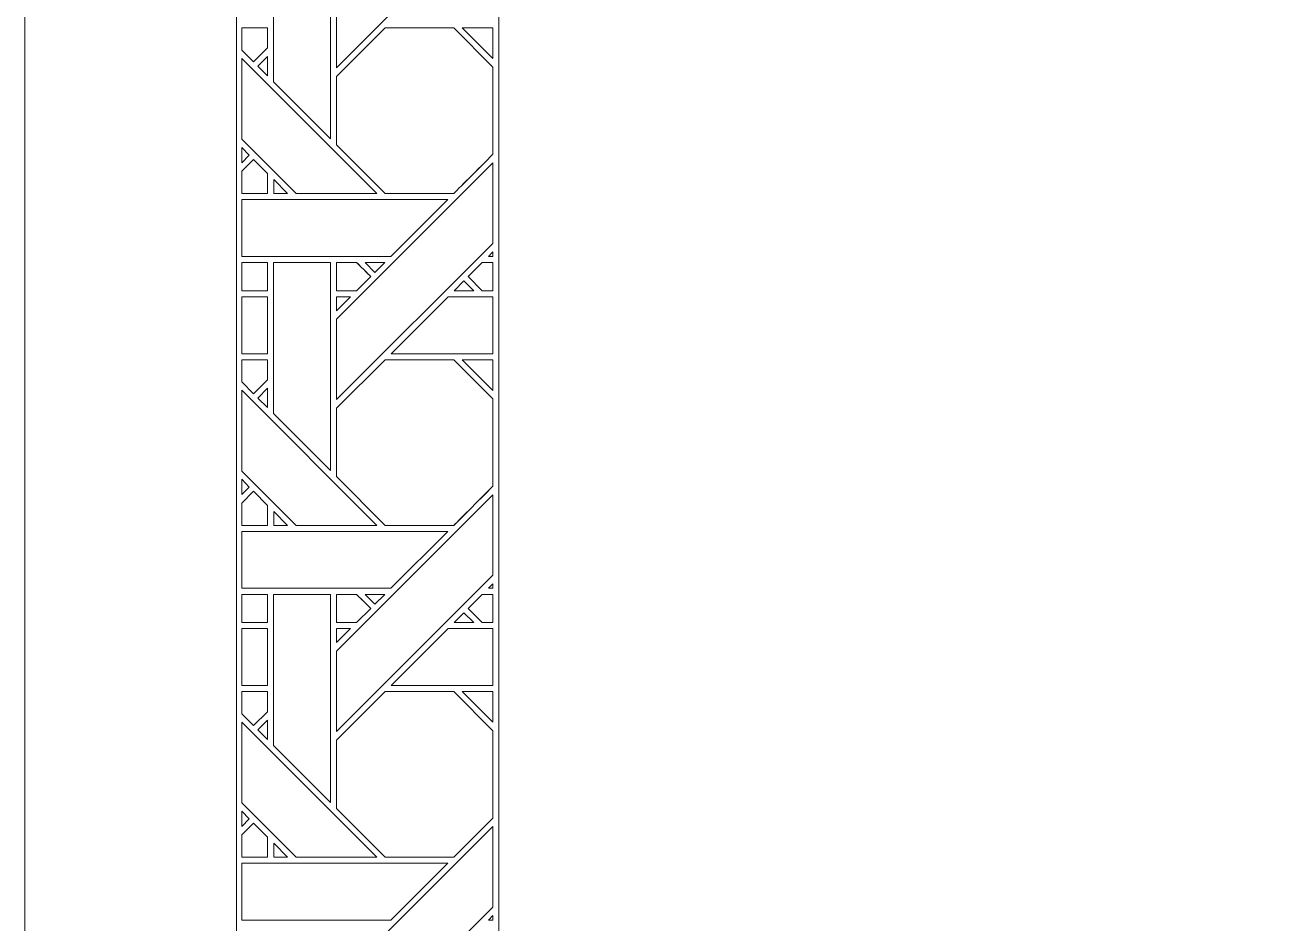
# Model space of a CAD drawing. Header units: inches. Extents: x 8.9 to 15.9, y 4.1 to 14.1.
# Drawn here: x 8.883 to 12.432, y 6.533 to 9.101 of the extents above; entities that cross this region are included whole.
import ezdxf

# ---------------------------------------------------------------- set-up
doc = ezdxf.new("R2010")
doc.units = ezdxf.units.IN
doc.header["$MEASUREMENT"] = 0
doc.layers.add('Design', color=7, linetype='Continuous', lineweight=0)

msp = doc.modelspace()

# ---------------------------------------------------------------- linework, layer by layer
at = {"layer": 'Design'}
for points, knots in [([(12.3829, 14.0948), (10.4499, 14.0948), (8.8829, 12.5278), (8.8829, 10.5948), (8.8829, 10.5948), (8.8829, 4.0948), (8.8829, 4.0948), (8.8829, 4.0948), (15.8829, 4.0948), (15.8829, 4.0948), (15.8829, 4.0948), (15.8829, 10.5948), (15.8829, 10.5948), (15.8829, 12.5278), (14.3159, 14.0948), (12.3829, 14.0948)], [0, 0, 0, 0, 1, 1, 1, 2, 2, 2, 3, 3, 3, 4, 4, 4, 5, 5, 5, 5]), ([(12.3829, 13.4898), (10.7865, 13.4898), (9.4879, 12.1911), (9.4879, 10.5948), (9.4879, 10.5948), (9.4879, 4.6998), (9.4879, 4.6998), (9.4879, 4.6998), (15.2779, 4.6998), (15.2779, 4.6998), (15.2779, 4.6998), (15.2779, 10.5948), (15.2779, 10.5948), (15.2779, 12.1911), (13.9792, 13.4898), (12.3829, 13.4898)], [0, 0, 0, 0, 1, 1, 1, 2, 2, 2, 3, 3, 3, 4, 4, 4, 5, 5, 5, 5]), ([(14.5279, 10.1668), (14.5279, 10.1668), (14.5279, 5.4498), (14.5279, 5.4498), (14.5279, 5.4498), (10.2379, 5.4498), (10.2379, 5.4498), (10.2379, 5.4498), (10.2383, 10.6261), (10.2383, 10.6289), (10.2392, 10.687), (10.2424, 10.7445), (10.2478, 10.8014), (10.25, 10.8237), (10.2524, 10.8459), (10.2552, 10.868), (10.2604, 10.909), (10.2669, 10.9495), (10.2745, 10.9898), (10.2745, 10.9898), (10.2777, 11.0069), (10.2777, 11.0069), (10.2885, 11.062), (10.3013, 11.1163), (10.3162, 11.1697), (10.3162, 11.1697), (10.321, 11.1869), (10.321, 11.1869), (10.3497, 11.2867), (10.3855, 11.3837), (10.4278, 11.477), (10.4278, 11.477), (10.4473, 11.5188), (10.4524, 11.5293), (10.4622, 11.5494), (10.4723, 11.5693), (10.4827, 11.5891), (10.5091, 11.6392), (10.5373, 11.6882), (10.5674, 11.7359), (10.5705, 11.7407), (10.5766, 11.7505), (10.5766, 11.7505), (10.6194, 11.8172), (10.6659, 11.8813), (10.7156, 11.9427), (10.7156, 11.9427), (10.7229, 11.9518), (10.7229, 11.9518), (10.908, 12.1777), (11.1381, 12.3653), (11.3995, 12.5007), (11.3995, 12.5007), (11.4455, 12.5238), (11.4455, 12.5238), (11.5132, 12.5569), (11.583, 12.5865), (11.6545, 12.6124), (11.6545, 12.6124), (11.6717, 12.6184), (11.6717, 12.6184), (11.8255, 12.6726), (11.9872, 12.7098), (12.1547, 12.7276), (12.1573, 12.7279), (12.1625, 12.7285), (12.1625, 12.7285), (12.2349, 12.7359), (12.3085, 12.7398), (12.3829, 12.7398), (12.3919, 12.7398), (12.4302, 12.7392), (12.4403, 12.739), (12.754, 12.7307), (13.0511, 12.6547), (13.3176, 12.5251), (13.3338, 12.5173), (13.3498, 12.5092), (13.3658, 12.5009), (13.418, 12.4739), (13.469, 12.4447), (13.5186, 12.4136), (13.5186, 12.4136), (13.5458, 12.3963), (13.5458, 12.3963), (13.6142, 12.352), (13.6801, 12.3039), (13.7429, 12.2523), (13.7429, 12.2523), (13.7561, 12.2412), (13.7561, 12.2412), (13.8005, 12.2041), (13.8434, 12.1652), (13.8847, 12.1246), (13.8847, 12.1246), (13.891, 12.1185), (13.891, 12.1185), (13.9433, 12.0668), (13.9929, 12.0124), (14.0396, 11.9557), (14.0396, 11.9557), (14.0535, 11.9385), (14.0535, 11.9385), (14.1434, 11.8269), (14.2225, 11.7061), (14.289, 11.5777), (14.289, 11.5777), (14.3054, 11.5455), (14.3133, 11.5293), (14.3158, 11.5242), (14.3508, 11.4476), (14.3508, 11.4476), (14.374, 11.3944), (14.3951, 11.3402), (14.4139, 11.2849), (14.4139, 11.2849), (14.4196, 11.2676), (14.4196, 11.2676), (14.4552, 11.1604), (14.4824, 11.0494), (14.5007, 10.9354), (14.5078, 10.8912), (14.5135, 10.8465), (14.5179, 10.8014), (14.5244, 10.7334), (14.5279, 10.6645), (14.5279, 10.5948), (14.5279, 10.5948), (14.5279, 10.1668), (14.5279, 10.1668)], [0, 0, 0, 0, 1, 1, 1, 2, 2, 2, 3, 3, 3, 4, 4, 4, 5, 5, 5, 6, 6, 6, 7, 7, 7, 8, 8, 8, 9, 9, 9, 10, 10, 10, 11, 11, 11, 12, 12, 12, 13, 13, 13, 14, 14, 14, 15, 15, 15, 16, 16, 16, 17, 17, 17, 18, 18, 18, 19, 19, 19, 20, 20, 20, 21, 21, 21, 22, 22, 22, 23, 23, 23, 24, 24, 24, 25, 25, 25, 26, 26, 26, 27, 27, 27, 28, 28, 28, 29, 29, 29, 30, 30, 30, 31, 31, 31, 32, 32, 32, 33, 33, 33, 34, 34, 34, 35, 35, 35, 36, 36, 36, 37, 37, 37, 38, 38, 38, 39, 39, 39, 40, 40, 40, 41, 41, 41, 42, 42, 42, 43, 43, 43, 43]), ([(10.2212, 9.655), (10.2212, 9.655), (10.2212, 9.4249), (10.2212, 9.4249), (10.2212, 9.4249), (9.7742, 8.978), (9.7742, 8.978), (9.7742, 8.978), (9.7742, 9.2081), (9.7742, 9.2081), (9.7742, 9.2081), (10.2212, 9.655), (10.2212, 9.655)], [0, 0, 0, 0, 1, 1, 1, 2, 2, 2, 3, 3, 3, 4, 4, 4, 4]), ([(9.7571, 9.3702), (9.7571, 9.3702), (9.7571, 8.7751), (9.7571, 8.7751), (9.7571, 8.7751), (9.5942, 8.938), (9.5942, 8.938), (9.5942, 8.938), (9.5942, 9.3702), (9.5942, 9.3702), (9.5942, 9.3702), (9.7571, 9.3702), (9.7571, 9.3702)], [0, 0, 0, 0, 1, 1, 1, 2, 2, 2, 3, 3, 3, 4, 4, 4, 4]), ([(9.5029, 9.0923), (9.5029, 9.0923), (9.5766, 9.0923), (9.5766, 9.0923), (9.5766, 9.0923), (9.5766, 9.0347), (9.5766, 9.0347), (9.5766, 9.0347), (9.5366, 8.9948), (9.5366, 8.9948), (9.5366, 8.9948), (9.5029, 9.0286), (9.5029, 9.0286), (9.5029, 9.0286), (9.5029, 9.0923), (9.5029, 9.0923)], [0, 0, 0, 0, 1, 1, 1, 2, 2, 2, 3, 3, 3, 4, 4, 4, 5, 5, 5, 5]), ([(9.5029, 9.0923), (9.5029, 9.0923), (9.5766, 9.0923), (9.5766, 9.0923), (9.5766, 9.0923), (9.5766, 9.0347), (9.5766, 9.0347), (9.5766, 9.0347), (9.5366, 8.9948), (9.5366, 8.9948), (9.5366, 8.9948), (9.5029, 9.0286), (9.5029, 9.0286), (9.5029, 9.0286), (9.5029, 9.0923), (9.5029, 9.0923)], [0, 0, 0, 0, 1, 1, 1, 2, 2, 2, 3, 3, 3, 4, 4, 4, 5, 5, 5, 5]), ([(9.7742, 8.9536), (9.7742, 8.9536), (9.9129, 9.0923), (9.9129, 9.0923), (9.9129, 9.0923), (10.1091, 9.0923), (10.1091, 9.0923), (10.1091, 9.0923), (10.2212, 8.9803), (10.2212, 8.9803), (10.2212, 8.9803), (10.2212, 8.7307), (10.2212, 8.7307), (10.1819, 8.6914), (10.116, 8.6255), (10.1091, 8.6187), (10.1091, 8.6187), (9.9134, 8.6187), (9.9134, 8.6187), (9.9134, 8.6187), (9.7742, 8.7579), (9.7742, 8.7579), (9.7742, 8.7579), (9.7742, 8.9536), (9.7742, 8.9536)], [0, 0, 0, 0, 1, 1, 1, 2, 2, 2, 3, 3, 3, 4, 4, 4, 5, 5, 5, 6, 6, 6, 7, 7, 7, 8, 8, 8, 8]), ([(9.9129, 9.0923), (9.9129, 9.0923), (10.1091, 9.0923), (10.1091, 9.0923), (10.1091, 9.0923), (10.2212, 8.9803), (10.2212, 8.9803), (10.2212, 8.9803), (10.2212, 8.7307), (10.2212, 8.7307), (10.182, 8.6915), (10.1161, 8.6256), (10.1091, 8.6187), (10.1091, 8.6187), (9.9134, 8.6187), (9.9134, 8.6187), (9.9134, 8.6187), (9.7742, 8.7579), (9.7742, 8.7579), (9.7742, 8.7579), (9.7742, 8.9536), (9.7742, 8.9536), (9.7742, 8.9536), (9.9129, 9.0923), (9.9129, 9.0923)], [0, 0, 0, 0, 1, 1, 1, 2, 2, 2, 3, 3, 3, 4, 4, 4, 5, 5, 5, 6, 6, 6, 7, 7, 7, 8, 8, 8, 8]), ([(10.2212, 9.0923), (10.2212, 9.0923), (10.2212, 9.0045), (10.2212, 9.0045), (10.2212, 9.0045), (10.1334, 9.0923), (10.1334, 9.0923), (10.1334, 9.0923), (10.2212, 9.0923), (10.2212, 9.0923)], [0, 0, 0, 0, 1, 1, 1, 2, 2, 2, 3, 3, 3, 3]), ([(9.5029, 9.0051), (9.5029, 9.0051), (9.8892, 8.6187), (9.8892, 8.6187), (9.8892, 8.6187), (9.6582, 8.6187), (9.6582, 8.6187), (9.6582, 8.6187), (9.5029, 8.774), (9.5029, 8.774), (9.5029, 8.774), (9.5029, 9.0051), (9.5029, 9.0051)], [0, 0, 0, 0, 1, 1, 1, 2, 2, 2, 3, 3, 3, 4, 4, 4, 4]), ([(9.5766, 9.0105), (9.5766, 9.0105), (9.5766, 8.9553), (9.5766, 8.9553), (9.5766, 8.9553), (9.5488, 8.9827), (9.5488, 8.9827), (9.5488, 8.9827), (9.5766, 9.0105), (9.5766, 9.0105)], [0, 0, 0, 0, 1, 1, 1, 2, 2, 2, 3, 3, 3, 3]), ([(9.5029, 8.7503), (9.5029, 8.7503), (9.5246, 8.7283), (9.5246, 8.7283), (9.5246, 8.7283), (9.5029, 8.7066), (9.5029, 8.7066), (9.5029, 8.7066), (9.5029, 8.7503), (9.5029, 8.7503)], [0, 0, 0, 0, 1, 1, 1, 2, 2, 2, 3, 3, 3, 3]), ([(9.577, 8.6184), (9.577, 8.6184), (9.5029, 8.6184), (9.5029, 8.6184), (9.5029, 8.6184), (9.5029, 8.6823), (9.5029, 8.6823), (9.5029, 8.6823), (9.5367, 8.7161), (9.5367, 8.7161), (9.5367, 8.7161), (9.577, 8.6757), (9.577, 8.6757), (9.577, 8.6757), (9.577, 8.6184), (9.577, 8.6184)], [0, 0, 0, 0, 1, 1, 1, 2, 2, 2, 3, 3, 3, 4, 4, 4, 5, 5, 5, 5]), ([(9.5029, 8.6823), (9.5029, 8.6823), (9.5367, 8.7161), (9.5367, 8.7161), (9.5367, 8.7161), (9.577, 8.6757), (9.577, 8.6757), (9.577, 8.6757), (9.577, 8.6184), (9.577, 8.6184), (9.577, 8.6184), (9.5029, 8.6184), (9.5029, 8.6184), (9.5029, 8.6184), (9.5029, 8.6823), (9.5029, 8.6823)], [0, 0, 0, 0, 1, 1, 1, 2, 2, 2, 3, 3, 3, 4, 4, 4, 5, 5, 5, 5]), ([(10.2212, 8.7063), (10.2212, 8.7063), (10.2212, 8.4762), (10.2212, 8.4762), (10.2212, 8.4762), (9.7742, 8.0293), (9.7742, 8.0293), (9.7742, 8.0293), (9.7742, 8.2594), (9.7742, 8.2594), (9.7742, 8.2594), (10.2212, 8.7063), (10.2212, 8.7063)], [0, 0, 0, 0, 1, 1, 1, 2, 2, 2, 3, 3, 3, 4, 4, 4, 4]), ([(9.634, 8.6187), (9.634, 8.6187), (9.5943, 8.6187), (9.5943, 8.6187), (9.5943, 8.6187), (9.5943, 8.6585), (9.5943, 8.6585), (9.5943, 8.6585), (9.634, 8.6187), (9.634, 8.6187)], [0, 0, 0, 0, 1, 1, 1, 2, 2, 2, 3, 3, 3, 3]), ([(9.5029, 8.6014), (9.5029, 8.6014), (10.0921, 8.6014), (10.0921, 8.6014), (10.0921, 8.6014), (9.9293, 8.4387), (9.9293, 8.4387), (9.9293, 8.4387), (9.5029, 8.4387), (9.5029, 8.4387), (9.5029, 8.4387), (9.5029, 8.6014), (9.5029, 8.6014)], [0, 0, 0, 0, 1, 1, 1, 2, 2, 2, 3, 3, 3, 4, 4, 4, 4]), ([(10.2081, 8.4388), (10.2081, 8.4388), (10.2212, 8.4518), (10.2212, 8.4518), (10.2212, 8.4518), (10.2212, 8.4388), (10.2212, 8.4388), (10.2212, 8.4388), (10.2081, 8.4388), (10.2081, 8.4388)], [0, 0, 0, 0, 1, 1, 1, 2, 2, 2, 3, 3, 3, 3]), ([(9.5029, 8.4215), (9.5029, 8.4215), (9.5766, 8.4215), (9.5766, 8.4215), (9.5766, 8.4215), (9.5766, 8.3407), (9.5766, 8.3407), (9.5766, 8.3407), (9.5029, 8.3407), (9.5029, 8.3407), (9.5029, 8.3407), (9.5029, 8.4215), (9.5029, 8.4215)], [0, 0, 0, 0, 1, 1, 1, 2, 2, 2, 3, 3, 3, 4, 4, 4, 4]), ([(9.5029, 8.4215), (9.5029, 8.4215), (9.5766, 8.4215), (9.5766, 8.4215), (9.5766, 8.4215), (9.5766, 8.3407), (9.5766, 8.3407), (9.5766, 8.3407), (9.5029, 8.3407), (9.5029, 8.3407), (9.5029, 8.3407), (9.5029, 8.4215), (9.5029, 8.4215)], [0, 0, 0, 0, 1, 1, 1, 2, 2, 2, 3, 3, 3, 4, 4, 4, 4]), ([(9.7571, 8.4215), (9.7571, 8.4215), (9.7571, 7.8264), (9.7571, 7.8264), (9.7571, 7.8264), (9.5942, 7.9893), (9.5942, 7.9893), (9.5942, 7.9893), (9.5942, 8.4215), (9.5942, 8.4215), (9.5942, 8.4215), (9.7571, 8.4215), (9.7571, 8.4215)], [0, 0, 0, 0, 1, 1, 1, 2, 2, 2, 3, 3, 3, 4, 4, 4, 4]), ([(9.7742, 8.4215), (9.7742, 8.4215), (9.8313, 8.4215), (9.8313, 8.4215), (9.8364, 8.4163), (9.8672, 8.3855), (9.8716, 8.3811), (9.8716, 8.3811), (9.8312, 8.3407), (9.8312, 8.3407), (9.8312, 8.3407), (9.7742, 8.3407), (9.7742, 8.3407), (9.7742, 8.3407), (9.7742, 8.4215), (9.7742, 8.4215)], [0, 0, 0, 0, 1, 1, 1, 2, 2, 2, 3, 3, 3, 4, 4, 4, 5, 5, 5, 5]), ([(9.8572, 8.3955), (9.8572, 8.3955), (9.8716, 8.3811), (9.8716, 8.3811), (9.8716, 8.3811), (9.8312, 8.3407), (9.8312, 8.3407), (9.8312, 8.3407), (9.7742, 8.3407), (9.7742, 8.3407), (9.7742, 8.3407), (9.7742, 8.4215), (9.7742, 8.4215), (9.7742, 8.4215), (9.8313, 8.4215), (9.8313, 8.4215), (9.8369, 8.4159), (9.8475, 8.4052), (9.8572, 8.3955)], [0, 0, 0, 0, 1, 1, 1, 2, 2, 2, 3, 3, 3, 4, 4, 4, 5, 5, 5, 6, 6, 6, 6]), ([(9.8838, 8.3933), (9.8838, 8.3933), (9.8556, 8.4215), (9.8556, 8.4215), (9.8556, 8.4215), (9.9121, 8.4215), (9.9121, 8.4215), (9.9121, 8.4215), (9.8838, 8.3933), (9.8838, 8.3933)], [0, 0, 0, 0, 1, 1, 1, 2, 2, 2, 3, 3, 3, 3]), ([(10.2212, 8.3407), (10.2212, 8.3407), (10.1907, 8.3407), (10.1907, 8.3407), (10.1907, 8.3407), (10.1504, 8.3811), (10.1504, 8.3811), (10.1504, 8.3811), (10.1908, 8.4215), (10.1908, 8.4215), (10.1908, 8.4215), (10.2212, 8.4215), (10.2212, 8.4215), (10.2212, 8.4215), (10.2212, 8.3407), (10.2212, 8.3407)], [0, 0, 0, 0, 1, 1, 1, 2, 2, 2, 3, 3, 3, 4, 4, 4, 5, 5, 5, 5]), ([(10.2212, 8.4215), (10.2212, 8.4215), (10.2212, 8.3407), (10.2212, 8.3407), (10.2212, 8.3407), (10.1907, 8.3407), (10.1907, 8.3407), (10.1907, 8.3407), (10.1504, 8.3811), (10.1504, 8.3811), (10.1504, 8.3811), (10.1908, 8.4215), (10.1908, 8.4215), (10.1908, 8.4215), (10.2212, 8.4215), (10.2212, 8.4215)], [0, 0, 0, 0, 1, 1, 1, 2, 2, 2, 3, 3, 3, 4, 4, 4, 5, 5, 5, 5]), ([(10.1666, 8.3407), (10.1666, 8.3407), (10.11, 8.3407), (10.11, 8.3407), (10.11, 8.3407), (10.1383, 8.3689), (10.1383, 8.3689), (10.1383, 8.3689), (10.1666, 8.3407), (10.1666, 8.3407)], [0, 0, 0, 0, 1, 1, 1, 2, 2, 2, 3, 3, 3, 3]), ([(9.5029, 8.3235), (9.5029, 8.3235), (9.5766, 8.3235), (9.5766, 8.3235), (9.5766, 8.3235), (9.5766, 8.1607), (9.5766, 8.1607), (9.5766, 8.1607), (9.5029, 8.1607), (9.5029, 8.1607), (9.5029, 8.1607), (9.5029, 8.3235), (9.5029, 8.3235)], [0, 0, 0, 0, 1, 1, 1, 2, 2, 2, 3, 3, 3, 4, 4, 4, 4]), ([(9.7742, 8.2837), (9.7742, 8.2837), (9.7742, 8.3235), (9.7742, 8.3235), (9.7742, 8.3235), (9.8141, 8.3235), (9.8141, 8.3235), (9.8141, 8.3235), (9.7742, 8.2837), (9.7742, 8.2837)], [0, 0, 0, 0, 1, 1, 1, 2, 2, 2, 3, 3, 3, 3]), ([(10.2212, 8.3235), (10.2212, 8.3235), (10.2212, 8.1607), (10.2212, 8.1607), (10.2212, 8.1607), (9.9301, 8.1607), (9.9301, 8.1607), (9.9301, 8.1607), (10.0929, 8.3235), (10.0929, 8.3235), (10.0929, 8.3235), (10.2212, 8.3235), (10.2212, 8.3235)], [0, 0, 0, 0, 1, 1, 1, 2, 2, 2, 3, 3, 3, 4, 4, 4, 4]), ([(9.5029, 8.1436), (9.5029, 8.1436), (9.5766, 8.1436), (9.5766, 8.1436), (9.5766, 8.1436), (9.5766, 8.086), (9.5766, 8.086), (9.5766, 8.086), (9.5366, 8.046), (9.5366, 8.046), (9.5366, 8.046), (9.5029, 8.0798), (9.5029, 8.0798), (9.5029, 8.0798), (9.5029, 8.1436), (9.5029, 8.1436)], [0, 0, 0, 0, 1, 1, 1, 2, 2, 2, 3, 3, 3, 4, 4, 4, 5, 5, 5, 5]), ([(9.5029, 8.1436), (9.5029, 8.1436), (9.5766, 8.1436), (9.5766, 8.1436), (9.5766, 8.1436), (9.5766, 8.086), (9.5766, 8.086), (9.5766, 8.086), (9.5366, 8.046), (9.5366, 8.046), (9.5366, 8.046), (9.5029, 8.0798), (9.5029, 8.0798), (9.5029, 8.0798), (9.5029, 8.1436), (9.5029, 8.1436)], [0, 0, 0, 0, 1, 1, 1, 2, 2, 2, 3, 3, 3, 4, 4, 4, 5, 5, 5, 5]), ([(9.7742, 8.0049), (9.7742, 8.0049), (9.9129, 8.1436), (9.9129, 8.1436), (9.9129, 8.1436), (10.1091, 8.1436), (10.1091, 8.1436), (10.1091, 8.1436), (10.2212, 8.0315), (10.2212, 8.0315), (10.2212, 8.0315), (10.2212, 7.7819), (10.2212, 7.7819), (10.1819, 7.7427), (10.116, 7.6768), (10.1091, 7.67), (10.1091, 7.67), (9.9134, 7.67), (9.9134, 7.67), (9.9134, 7.67), (9.7742, 7.8092), (9.7742, 7.8092), (9.7742, 7.8092), (9.7742, 8.0049), (9.7742, 8.0049)], [0, 0, 0, 0, 1, 1, 1, 2, 2, 2, 3, 3, 3, 4, 4, 4, 5, 5, 5, 6, 6, 6, 7, 7, 7, 8, 8, 8, 8]), ([(9.9129, 8.1436), (9.9129, 8.1436), (10.1091, 8.1436), (10.1091, 8.1436), (10.1091, 8.1436), (10.2212, 8.0315), (10.2212, 8.0315), (10.2212, 8.0315), (10.2212, 7.7819), (10.2212, 7.7819), (10.2212, 7.7819), (10.1091, 7.67), (10.1091, 7.67), (10.1091, 7.67), (9.9134, 7.67), (9.9134, 7.67), (9.9134, 7.67), (9.7742, 7.8092), (9.7742, 7.8092), (9.7742, 7.8092), (9.7742, 8.0049), (9.7742, 8.0049), (9.7742, 8.0049), (9.9129, 8.1436), (9.9129, 8.1436)], [0, 0, 0, 0, 1, 1, 1, 2, 2, 2, 3, 3, 3, 4, 4, 4, 5, 5, 5, 6, 6, 6, 7, 7, 7, 8, 8, 8, 8]), ([(10.2212, 8.1436), (10.2212, 8.1436), (10.2212, 8.0558), (10.2212, 8.0558), (10.2212, 8.0558), (10.1334, 8.1436), (10.1334, 8.1436), (10.1334, 8.1436), (10.2212, 8.1436), (10.2212, 8.1436)], [0, 0, 0, 0, 1, 1, 1, 2, 2, 2, 3, 3, 3, 3]), ([(9.5029, 8.0563), (9.5029, 8.0563), (9.8892, 7.67), (9.8892, 7.67), (9.8892, 7.67), (9.6582, 7.67), (9.6582, 7.67), (9.6582, 7.67), (9.5029, 7.8253), (9.5029, 7.8253), (9.5029, 7.8253), (9.5029, 8.0563), (9.5029, 8.0563)], [0, 0, 0, 0, 1, 1, 1, 2, 2, 2, 3, 3, 3, 4, 4, 4, 4]), ([(9.5766, 8.0618), (9.5766, 8.0618), (9.5766, 8.0066), (9.5766, 8.0066), (9.5766, 8.0066), (9.5488, 8.034), (9.5488, 8.034), (9.5488, 8.034), (9.5766, 8.0618), (9.5766, 8.0618)], [0, 0, 0, 0, 1, 1, 1, 2, 2, 2, 3, 3, 3, 3]), ([(9.5029, 7.8016), (9.5029, 7.8016), (9.5246, 7.7796), (9.5246, 7.7796), (9.5246, 7.7796), (9.5029, 7.7579), (9.5029, 7.7579), (9.5029, 7.7579), (9.5029, 7.8016), (9.5029, 7.8016)], [0, 0, 0, 0, 1, 1, 1, 2, 2, 2, 3, 3, 3, 3]), ([(9.577, 7.6697), (9.577, 7.6697), (9.5029, 7.6697), (9.5029, 7.6697), (9.5029, 7.6697), (9.5029, 7.7335), (9.5029, 7.7335), (9.5029, 7.7335), (9.5367, 7.7673), (9.5367, 7.7673), (9.5367, 7.7673), (9.577, 7.727), (9.577, 7.727), (9.577, 7.727), (9.577, 7.6697), (9.577, 7.6697)], [0, 0, 0, 0, 1, 1, 1, 2, 2, 2, 3, 3, 3, 4, 4, 4, 5, 5, 5, 5]), ([(9.5029, 7.7335), (9.5029, 7.7335), (9.5367, 7.7673), (9.5367, 7.7673), (9.5367, 7.7673), (9.577, 7.727), (9.577, 7.727), (9.577, 7.727), (9.577, 7.6697), (9.577, 7.6697), (9.577, 7.6697), (9.5029, 7.6697), (9.5029, 7.6697), (9.5029, 7.6697), (9.5029, 7.7335), (9.5029, 7.7335)], [0, 0, 0, 0, 1, 1, 1, 2, 2, 2, 3, 3, 3, 4, 4, 4, 5, 5, 5, 5]), ([(10.2212, 7.7575), (10.2212, 7.7575), (10.2212, 7.5275), (10.2212, 7.5275), (10.2212, 7.5275), (9.7742, 7.0805), (9.7742, 7.0805), (9.7742, 7.0805), (9.7742, 7.3106), (9.7742, 7.3106), (9.7742, 7.3106), (10.2212, 7.7575), (10.2212, 7.7575)], [0, 0, 0, 0, 1, 1, 1, 2, 2, 2, 3, 3, 3, 4, 4, 4, 4]), ([(9.634, 7.6699), (9.634, 7.6699), (9.5943, 7.6699), (9.5943, 7.6699), (9.5943, 7.6699), (9.5943, 7.7097), (9.5943, 7.7097), (9.5943, 7.7097), (9.634, 7.6699), (9.634, 7.6699)], [0, 0, 0, 0, 1, 1, 1, 2, 2, 2, 3, 3, 3, 3]), ([(9.5029, 7.6527), (9.5029, 7.6527), (10.0921, 7.6527), (10.0921, 7.6527), (10.0921, 7.6527), (9.9293, 7.49), (9.9293, 7.49), (9.9293, 7.49), (9.5029, 7.49), (9.5029, 7.49), (9.5029, 7.49), (9.5029, 7.6527), (9.5029, 7.6527)], [0, 0, 0, 0, 1, 1, 1, 2, 2, 2, 3, 3, 3, 4, 4, 4, 4]), ([(10.2081, 7.49), (10.2081, 7.49), (10.2212, 7.5031), (10.2212, 7.5031), (10.2212, 7.5031), (10.2212, 7.49), (10.2212, 7.49), (10.2212, 7.49), (10.2081, 7.49), (10.2081, 7.49)], [0, 0, 0, 0, 1, 1, 1, 2, 2, 2, 3, 3, 3, 3]), ([(9.5029, 7.4727), (9.5029, 7.4727), (9.5766, 7.4727), (9.5766, 7.4727), (9.5766, 7.4727), (9.5766, 7.3919), (9.5766, 7.3919), (9.5766, 7.3919), (9.5029, 7.3919), (9.5029, 7.3919), (9.5029, 7.3919), (9.5029, 7.4727), (9.5029, 7.4727)], [0, 0, 0, 0, 1, 1, 1, 2, 2, 2, 3, 3, 3, 4, 4, 4, 4]), ([(9.5029, 7.4727), (9.5029, 7.4727), (9.5766, 7.4727), (9.5766, 7.4727), (9.5766, 7.4727), (9.5766, 7.3919), (9.5766, 7.3919), (9.5766, 7.3919), (9.5029, 7.3919), (9.5029, 7.3919), (9.5029, 7.3919), (9.5029, 7.4727), (9.5029, 7.4727)], [0, 0, 0, 0, 1, 1, 1, 2, 2, 2, 3, 3, 3, 4, 4, 4, 4]), ([(9.7571, 7.4727), (9.7571, 7.4727), (9.7571, 6.8776), (9.7571, 6.8776), (9.7571, 6.8776), (9.5942, 7.0405), (9.5942, 7.0405), (9.5942, 7.0405), (9.5942, 7.4727), (9.5942, 7.4727), (9.5942, 7.4727), (9.7571, 7.4727), (9.7571, 7.4727)], [0, 0, 0, 0, 1, 1, 1, 2, 2, 2, 3, 3, 3, 4, 4, 4, 4]), ([(9.7742, 7.4727), (9.7742, 7.4727), (9.8313, 7.4727), (9.8313, 7.4727), (9.8364, 7.4676), (9.8672, 7.4368), (9.8716, 7.4324), (9.8716, 7.4324), (9.8312, 7.3919), (9.8312, 7.3919), (9.8312, 7.3919), (9.7742, 7.3919), (9.7742, 7.3919), (9.7742, 7.3919), (9.7742, 7.4727), (9.7742, 7.4727)], [0, 0, 0, 0, 1, 1, 1, 2, 2, 2, 3, 3, 3, 4, 4, 4, 5, 5, 5, 5]), ([(9.8565, 7.4476), (9.8565, 7.4476), (9.8716, 7.4324), (9.8716, 7.4324), (9.8716, 7.4324), (9.8312, 7.3919), (9.8312, 7.3919), (9.8312, 7.3919), (9.7742, 7.3919), (9.7742, 7.3919), (9.7742, 7.3919), (9.7742, 7.4727), (9.7742, 7.4727), (9.7742, 7.4727), (9.8313, 7.4727), (9.8313, 7.4727), (9.8367, 7.4673), (9.847, 7.4571), (9.8565, 7.4476)], [0, 0, 0, 0, 1, 1, 1, 2, 2, 2, 3, 3, 3, 4, 4, 4, 5, 5, 5, 6, 6, 6, 6]), ([(9.8838, 7.4446), (9.8838, 7.4446), (9.8556, 7.4727), (9.8556, 7.4727), (9.8556, 7.4727), (9.9121, 7.4727), (9.9121, 7.4727), (9.9121, 7.4727), (9.8838, 7.4446), (9.8838, 7.4446)], [0, 0, 0, 0, 1, 1, 1, 2, 2, 2, 3, 3, 3, 3]), ([(10.2212, 7.3919), (10.2212, 7.3919), (10.1907, 7.3919), (10.1907, 7.3919), (10.1907, 7.3919), (10.1504, 7.4323), (10.1504, 7.4323), (10.1504, 7.4323), (10.1908, 7.4727), (10.1908, 7.4727), (10.1908, 7.4727), (10.2212, 7.4727), (10.2212, 7.4727), (10.2212, 7.4727), (10.2212, 7.3919), (10.2212, 7.3919)], [0, 0, 0, 0, 1, 1, 1, 2, 2, 2, 3, 3, 3, 4, 4, 4, 5, 5, 5, 5]), ([(10.2212, 7.4727), (10.2212, 7.4727), (10.2212, 7.3919), (10.2212, 7.3919), (10.2212, 7.3919), (10.1907, 7.3919), (10.1907, 7.3919), (10.1907, 7.3919), (10.1504, 7.4323), (10.1504, 7.4323), (10.1504, 7.4323), (10.1908, 7.4727), (10.1908, 7.4727), (10.1908, 7.4727), (10.2212, 7.4727), (10.2212, 7.4727)], [0, 0, 0, 0, 1, 1, 1, 2, 2, 2, 3, 3, 3, 4, 4, 4, 5, 5, 5, 5]), ([(10.1666, 7.392), (10.1666, 7.392), (10.11, 7.392), (10.11, 7.392), (10.11, 7.392), (10.1383, 7.4202), (10.1383, 7.4202), (10.1383, 7.4202), (10.1666, 7.392), (10.1666, 7.392)], [0, 0, 0, 0, 1, 1, 1, 2, 2, 2, 3, 3, 3, 3]), ([(9.5029, 7.3748), (9.5029, 7.3748), (9.5766, 7.3748), (9.5766, 7.3748), (9.5766, 7.3748), (9.5766, 7.212), (9.5766, 7.212), (9.5766, 7.212), (9.5029, 7.212), (9.5029, 7.212), (9.5029, 7.212), (9.5029, 7.3748), (9.5029, 7.3748)], [0, 0, 0, 0, 1, 1, 1, 2, 2, 2, 3, 3, 3, 4, 4, 4, 4]), ([(9.7742, 7.335), (9.7742, 7.335), (9.7742, 7.3748), (9.7742, 7.3748), (9.7742, 7.3748), (9.8141, 7.3748), (9.8141, 7.3748), (9.8141, 7.3748), (9.7742, 7.335), (9.7742, 7.335)], [0, 0, 0, 0, 1, 1, 1, 2, 2, 2, 3, 3, 3, 3]), ([(10.2212, 7.3748), (10.2212, 7.3748), (10.2212, 7.212), (10.2212, 7.212), (10.2212, 7.212), (9.93, 7.212), (9.93, 7.212), (9.93, 7.212), (10.0929, 7.3748), (10.0929, 7.3748), (10.0929, 7.3748), (10.2212, 7.3748), (10.2212, 7.3748)], [0, 0, 0, 0, 1, 1, 1, 2, 2, 2, 3, 3, 3, 4, 4, 4, 4]), ([(9.5029, 7.1949), (9.5029, 7.1949), (9.5766, 7.1949), (9.5766, 7.1949), (9.5766, 7.1949), (9.5766, 7.1373), (9.5766, 7.1373), (9.5766, 7.1373), (9.5366, 7.0973), (9.5366, 7.0973), (9.5366, 7.0973), (9.5029, 7.1311), (9.5029, 7.1311), (9.5029, 7.1311), (9.5029, 7.1949), (9.5029, 7.1949)], [0, 0, 0, 0, 1, 1, 1, 2, 2, 2, 3, 3, 3, 4, 4, 4, 5, 5, 5, 5]), ([(9.5029, 7.1949), (9.5029, 7.1949), (9.5766, 7.1949), (9.5766, 7.1949), (9.5766, 7.1949), (9.5766, 7.1373), (9.5766, 7.1373), (9.5766, 7.1373), (9.5366, 7.0973), (9.5366, 7.0973), (9.5366, 7.0973), (9.5029, 7.1311), (9.5029, 7.1311), (9.5029, 7.1311), (9.5029, 7.1949), (9.5029, 7.1949)], [0, 0, 0, 0, 1, 1, 1, 2, 2, 2, 3, 3, 3, 4, 4, 4, 5, 5, 5, 5]), ([(9.7742, 7.0561), (9.7742, 7.0561), (9.9129, 7.1948), (9.9129, 7.1948), (9.9129, 7.1948), (10.1091, 7.1948), (10.1091, 7.1948), (10.1091, 7.1948), (10.2212, 7.0828), (10.2212, 7.0828), (10.2212, 7.0828), (10.2212, 6.8332), (10.2212, 6.8332), (10.1819, 6.7939), (10.116, 6.7281), (10.1091, 6.7212), (10.1091, 6.7212), (9.9134, 6.7212), (9.9134, 6.7212), (9.9134, 6.7212), (9.7742, 6.8605), (9.7742, 6.8605), (9.7742, 6.8605), (9.7742, 7.0561), (9.7742, 7.0561)], [0, 0, 0, 0, 1, 1, 1, 2, 2, 2, 3, 3, 3, 4, 4, 4, 5, 5, 5, 6, 6, 6, 7, 7, 7, 8, 8, 8, 8]), ([(9.9129, 7.1948), (9.9129, 7.1948), (10.1091, 7.1948), (10.1091, 7.1948), (10.1091, 7.1948), (10.2212, 7.0828), (10.2212, 7.0828), (10.2212, 7.0828), (10.2212, 6.8332), (10.2212, 6.8332), (10.2212, 6.8332), (10.1091, 6.7212), (10.1091, 6.7212), (10.1091, 6.7212), (9.9134, 6.7212), (9.9134, 6.7212), (9.9134, 6.7212), (9.7742, 6.8605), (9.7742, 6.8605), (9.7742, 6.8605), (9.7742, 7.0561), (9.7742, 7.0561), (9.7742, 7.0561), (9.9129, 7.1948), (9.9129, 7.1948)], [0, 0, 0, 0, 1, 1, 1, 2, 2, 2, 3, 3, 3, 4, 4, 4, 5, 5, 5, 6, 6, 6, 7, 7, 7, 8, 8, 8, 8]), ([(10.2212, 7.1949), (10.2212, 7.1949), (10.2212, 7.107), (10.2212, 7.107), (10.2212, 7.107), (10.1334, 7.1949), (10.1334, 7.1949), (10.1334, 7.1949), (10.2212, 7.1949), (10.2212, 7.1949)], [0, 0, 0, 0, 1, 1, 1, 2, 2, 2, 3, 3, 3, 3]), ([(9.5029, 7.1076), (9.5029, 7.1076), (9.8892, 6.7212), (9.8892, 6.7212), (9.8892, 6.7212), (9.6582, 6.7212), (9.6582, 6.7212), (9.6582, 6.7212), (9.5029, 6.8766), (9.5029, 6.8766), (9.5029, 6.8766), (9.5029, 7.1076), (9.5029, 7.1076)], [0, 0, 0, 0, 1, 1, 1, 2, 2, 2, 3, 3, 3, 4, 4, 4, 4]), ([(9.5766, 7.113), (9.5766, 7.113), (9.5766, 7.0579), (9.5766, 7.0579), (9.5766, 7.0579), (9.5488, 7.0853), (9.5488, 7.0853), (9.5488, 7.0853), (9.5766, 7.113), (9.5766, 7.113)], [0, 0, 0, 0, 1, 1, 1, 2, 2, 2, 3, 3, 3, 3]), ([(9.5029, 6.8528), (9.5029, 6.8528), (9.5246, 6.8308), (9.5246, 6.8308), (9.5246, 6.8308), (9.5029, 6.8091), (9.5029, 6.8091), (9.5029, 6.8091), (9.5029, 6.8528), (9.5029, 6.8528)], [0, 0, 0, 0, 1, 1, 1, 2, 2, 2, 3, 3, 3, 3]), ([(9.577, 6.721), (9.577, 6.721), (9.5029, 6.721), (9.5029, 6.721), (9.5029, 6.721), (9.5029, 6.7848), (9.5029, 6.7848), (9.5029, 6.7848), (9.5367, 6.8186), (9.5367, 6.8186), (9.5367, 6.8186), (9.577, 6.7783), (9.577, 6.7783), (9.577, 6.7783), (9.577, 6.721), (9.577, 6.721)], [0, 0, 0, 0, 1, 1, 1, 2, 2, 2, 3, 3, 3, 4, 4, 4, 5, 5, 5, 5]), ([(9.5029, 6.7848), (9.5029, 6.7848), (9.5367, 6.8186), (9.5367, 6.8186), (9.5367, 6.8186), (9.577, 6.7783), (9.577, 6.7783), (9.577, 6.7783), (9.577, 6.721), (9.577, 6.721), (9.577, 6.721), (9.5029, 6.721), (9.5029, 6.721), (9.5029, 6.721), (9.5029, 6.7848), (9.5029, 6.7848)], [0, 0, 0, 0, 1, 1, 1, 2, 2, 2, 3, 3, 3, 4, 4, 4, 5, 5, 5, 5]), ([(10.2212, 6.8088), (10.2212, 6.8088), (10.2212, 6.5788), (10.2212, 6.5788), (10.2212, 6.5788), (9.7742, 6.1318), (9.7742, 6.1318), (9.7742, 6.1318), (9.7742, 6.3619), (9.7742, 6.3619), (9.7742, 6.3619), (10.2212, 6.8088), (10.2212, 6.8088)], [0, 0, 0, 0, 1, 1, 1, 2, 2, 2, 3, 3, 3, 4, 4, 4, 4]), ([(9.634, 6.7212), (9.634, 6.7212), (9.5943, 6.7212), (9.5943, 6.7212), (9.5943, 6.7212), (9.5943, 6.761), (9.5943, 6.761), (9.5943, 6.761), (9.634, 6.7212), (9.634, 6.7212)], [0, 0, 0, 0, 1, 1, 1, 2, 2, 2, 3, 3, 3, 3]), ([(9.5029, 6.704), (9.5029, 6.704), (10.0921, 6.704), (10.0921, 6.704), (10.0921, 6.704), (9.9293, 6.5413), (9.9293, 6.5413), (9.9293, 6.5413), (9.5029, 6.5413), (9.5029, 6.5413), (9.5029, 6.5413), (9.5029, 6.704), (9.5029, 6.704)], [0, 0, 0, 0, 1, 1, 1, 2, 2, 2, 3, 3, 3, 4, 4, 4, 4]), ([(10.2081, 6.5413), (10.2081, 6.5413), (10.2212, 6.5544), (10.2212, 6.5544), (10.2212, 6.5544), (10.2212, 6.5413), (10.2212, 6.5413), (10.2212, 6.5413), (10.2081, 6.5413), (10.2081, 6.5413)], [0, 0, 0, 0, 1, 1, 1, 2, 2, 2, 3, 3, 3, 3])]:
    msp.add_open_spline(points, degree=3, knots=knots, dxfattribs=at)

doc.saveas('drawing.dxf')
